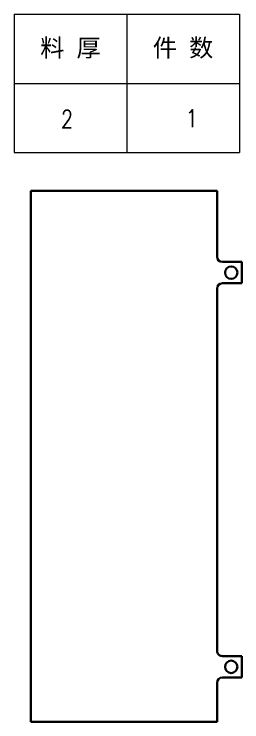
# Model space of a CAD drawing. Header units: millimetres. Extents: x 1201 to 11615, y -7347 to 2683.
# Drawn here: x 11156.1 to 11284.5, y 1855.9 to 2254.4 of the extents above; entities that cross this region are included whole.
import ezdxf
from ezdxf.enums import TextEntityAlignment as Align

# ---------------------------------------------------------------- set-up
doc = ezdxf.new("R2010")
doc.units = ezdxf.units.MM
doc.layers.add('DIM', color=3, linetype='Continuous', lineweight=20)
doc.layers.add('DRAWING', color=7, linetype='Continuous', lineweight=35)
doc.styles.add('DIM', font='romans.shx', dxfattribs={"width": 0.8, "bigfont": 'bigfont.shx'})
doc.styles.get("Standard").update_dxf_attribs({"font": 'arial.ttf'})

# ---------------------------------------------------------------- blocks, each defined once
blk = doc.blocks.new('*T31')
at = {"color": 0, "linetype": 'ByBlock', "lineweight": -2, "transparency": 16777216}
for p, q in [((0, 0), (127, 0)), ((0, 0), (0, -78)), ((63.5, 0), (63.5, -78)), ((127, 0), (127, -78)), ((0, -39), (127, -39)), ((0, -78), (127, -78))]:
    blk.add_line(p, q, dxfattribs=at)
at = {"color": 0, "transparency": 16777216, "char_height": 10, "width": 60.5, "attachment_point": 5}
for s, insert in [('{\\fSimSun|b0|i0|c134|p2;料 厚}', (31.75, -19.5)), ('{\\fSimSun|b0|i0|c134|p2;件 数}', (95.25, -19.5))]:
    blk.add_mtext(s, dxfattribs=dict(at, insert=insert))
blk = doc.blocks.new('拆图参数')
blk.add_blockref('*T31', (-63.5, 78))
at = {"style": 'DIM', "width": 0.8}
blk.add_attdef('1', text='', height=10, dxfattribs=at).set_placement((36.65, 19.27), align=Align.MIDDLE_CENTER)
blk.add_attdef('6', text='', height=10, dxfattribs=at).set_placement((-37.13, 18.91), align=Align.MIDDLE_LEFT)

msp = doc.modelspace()

# ---------------------------------------------------------------- linework, layer by layer
at = {"layer": 'DRAWING', "lineweight": 35}
for p, q in [((11165.504, 1926.85), (11165.504, 2154.85)), ((11165.504, 2154.85), (11270.504, 2154.85)), ((11165.504, 2154.85), (11270.504, 2154.85)), ((11270.504, 2154.85), (11270.504, 2117.85)), ((11270.504, 2099.85), (11270.504, 1910.825)), ((11165.504, 1926.85), (11165.504, 1855.85)), ((11270.504, 1895.85), (11270.504, 1910.825)), ((11284.504, 1892.85), (11273.504, 1892.85)), ((11284.504, 1880.85), (11284.504, 1892.85)), ((11270.504, 1855.85), (11270.504, 1877.85)), ((11273.504, 1880.85), (11284.504, 1880.85)), ((11165.504, 1855.85), (11270.504, 1855.85))]:
    msp.add_line(p, q, dxfattribs=at)
at = {"layer": 'DRAWING', "lineweight": 35, "ltscale": 0.275}
for p, q in [((11284.504, 2114.85), (11273.504, 2114.85)), ((11273.504, 2102.85), (11284.504, 2102.85))]:
    msp.add_line(p, q, dxfattribs=at)
at = {"layer": 'DRAWING', "lineweight": 35, "ltscale": 0.3}
msp.add_line((11284.504, 2102.85), (11284.504, 2114.85), dxfattribs=at)
at = {"layer": 'DRAWING', "lineweight": 35, "ltscale": 0.000638411}
msp.add_line((11270.504, 2099.876), (11270.504, 2099.85), dxfattribs=at)
at = {"layer": 'DRAWING', "lineweight": 35, "ltscale": 0.075}
for p, q in [((11165.504, 2080.85), (11165.504, 2083.85)), ((11270.504, 2083.85), (11270.504, 2080.85)), ((11165.504, 1929.85), (11165.504, 1926.85))]:
    msp.add_line(p, q, dxfattribs=at)
at = {"layer": 'DRAWING', "lineweight": 35}
for centre in [(11278.504, 2108.85), (11278.504, 1886.85)]:
    msp.add_circle(centre, 3.5, dxfattribs=at)
for centre, start, end in [((11273.504, 2117.85), 180, 270), ((11273.504, 2099.85), 90, 180), ((11273.504, 1895.85), 180, 209.99671), ((11273.504, 1895.85), 209.99671, 270), ((11273.504, 1877.85), 90, 180)]:
    msp.add_arc(centre, 3, start, end, dxfattribs=at)

# ---------------------------------------------------------------- block references
at = {"layer": 'DIM', "ltscale": 2}
msp.add_blockref('拆图参数', (11219.608, 2176.424), dxfattribs=at).add_auto_attribs({'1': '1', '6': '2'})

doc.saveas('drawing.dxf')
